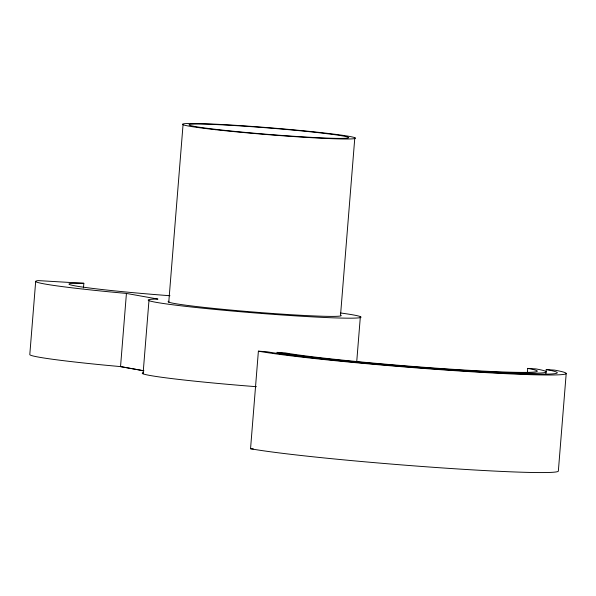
<?xml version="1.0" encoding="UTF-8"?>
<svg xmlns="http://www.w3.org/2000/svg" width="596" height="596" viewBox="0 0 596 596"><rect width="100%" height="100%" fill="white"/><g stroke="black" fill="none" stroke-linecap="round" stroke-linejoin="round"><path stroke-width="0.89" d="M35.685 281.364L29.8 354.538A122.448 4.917 4.6 0 0 104.389 365.102L120.541 366.607L143.949 370.801M83.462 287.913L83.835 283.286L38.196 280.604A122.448 4.917 4.6 0 0 110.275 291.928L126.426 293.433L157.94 299.08L156.517 299.065A106.87 4.291 4.6 0 0 266.933 313.876A106.87 4.291 4.6 0 0 340.696 312.997M126.426 293.433L120.541 366.607L141.163 370.31M143.062 373.834L148.955 300.66M168.772 302.15L183.046 124.758M566.2 373.513L558.348 471.086A160.302 6.437 4.6 0 1 428.688 466.966A160.302 6.437 4.6 0 1 250.543 448.743L258.388 351.178L266.613 351.7A151.391 6.079 4.6 0 0 463.234 370.846A151.391 6.079 4.6 0 0 546.227 369.572L554.451 370.101A160.302 6.437 4.6 0 1 466.571 371.45A160.302 6.437 4.6 0 1 258.388 351.178M354.814 137.691L340.54 315.083A86.83 3.487 4.6 0 1 254.075 312.066A86.83 3.487 4.6 0 1 168.921 301.256M356.706 361.966L360.356 316.58M527.348 372.992L527.721 368.395L535.946 368.917A140.261 5.632 4.6 0 1 459.054 370.101A140.261 5.632 4.6 0 1 276.894 352.363L285.119 352.884A131.358 5.275 4.6 0 0 455.709 369.498A131.358 5.275 4.6 0 0 527.721 368.395M545.854 374.176L546.227 369.572M83.835 283.286L75.96 283.234A89.057 3.576 4.6 0 0 87.329 287.726A89.057 3.576 4.6 0 0 169.957 295.735M250.543 448.743L253.322 448.922M256.444 386.7A106.87 4.291 4.6 0 1 143.256 372.731M332.635 134.398L317.988 132.617A80.147 3.218 4.6 0 0 191.048 124.251A80.147 3.218 4.6 0 0 285.7 135.724A80.147 3.218 4.6 0 0 332.635 134.398M215.782 129.712A86.83 3.487 4.6 0 0 354.657 138.592A86.83 3.487 4.6 0 0 236.344 125.369A86.83 3.487 4.6 0 0 215.782 129.712"/></g></svg>
